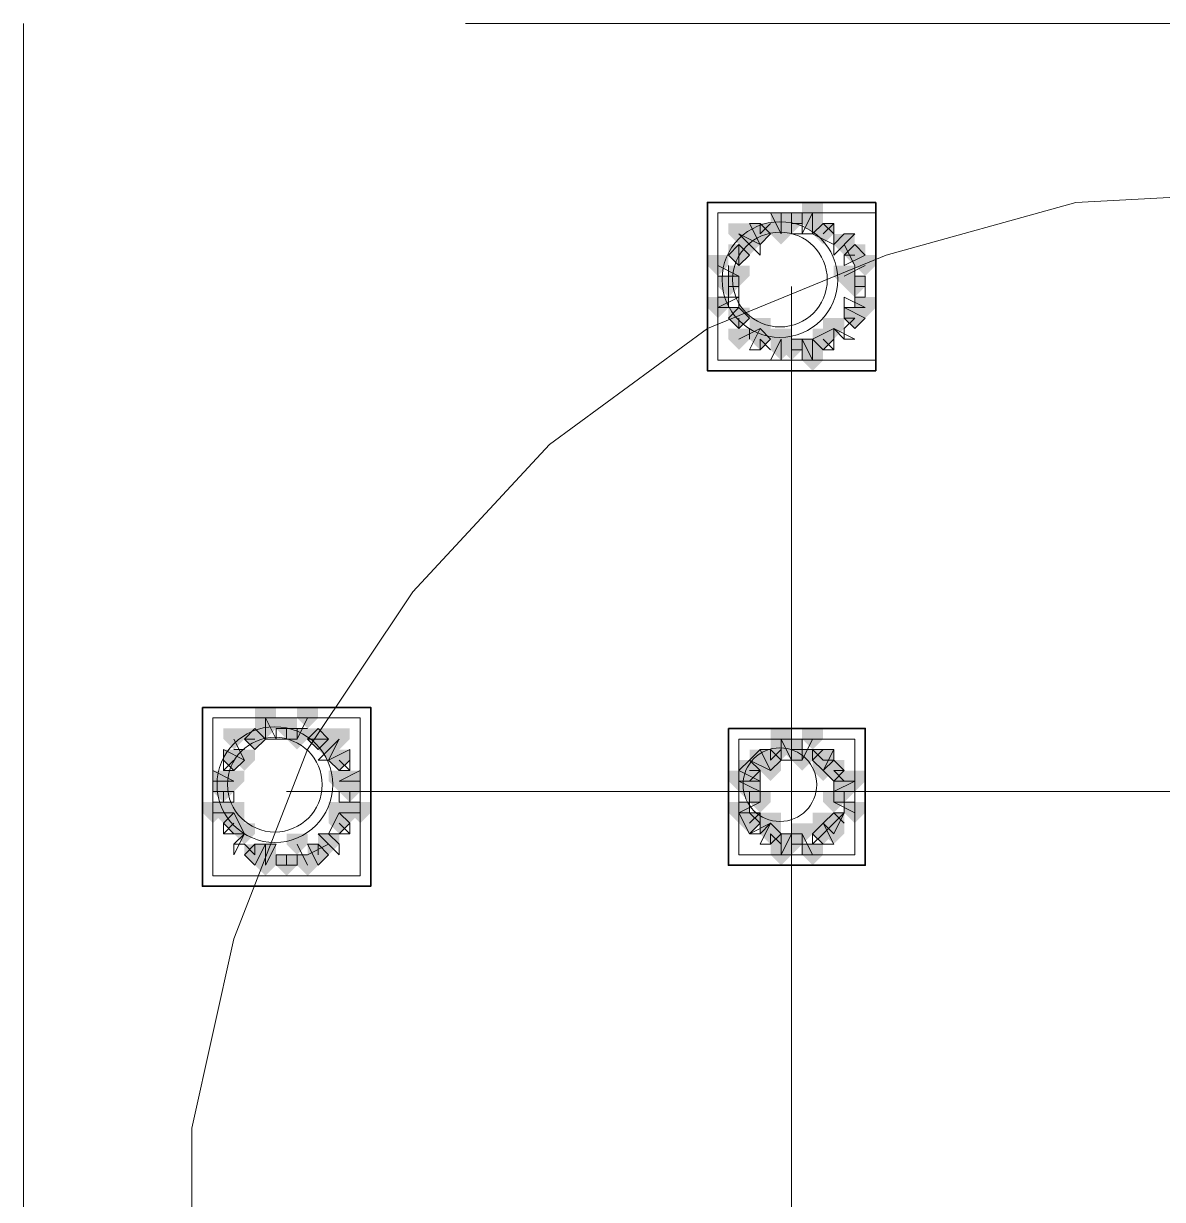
# Model space of a CAD drawing. Header units: millimetres. Extents: x 2315 to 4619, y 1334 to 1897.
# Drawn here: x 3703.05 to 3709.66, y 1554.84 to 1561.67 of the extents above; entities that cross this region are included whole.
import ezdxf

# ---------------------------------------------------------------- set-up
doc = ezdxf.new("R2010")
doc.units = ezdxf.units.MM
doc.linetypes.add('PDF_IMPORT', pattern=[1, 0.8, -0.2])
for name, color, linetype, true_color in [('PDF_10', 7, 'Continuous', 0x00b85c), ('PDF_AXIS', 7, 'Continuous', 0x00b85c), ('PDF_柱构件', 7, 'Continuous', 0x00b85c), ('PDF_转运站初步方案', 7, 'Continuous', 0x00b85c)]:
    doc.layers.add(name, color=color, linetype=linetype, true_color=true_color)
doc.layers.add('PDF_中心线层', color=1, linetype='Continuous')
doc.layers.add('PDF_粗实线层', color=7, linetype='Continuous')

msp = doc.modelspace()

# ---------------------------------------------------------------- hatches: boundary and pattern name
at = {"layer": 'PDF_10', "transparency": 33554559}
for points in [[(3707.5116, 1560.5703), (3707.4505, 1560.5703), (3707.4505, 1560.5093), (3707.5116, 1560.4482), (3707.5727, 1560.5093), (3707.5727, 1560.5703)], [(3707.5116, 1560.5703), (3707.4505, 1560.5703), (3707.4505, 1560.5093), (3707.5116, 1560.4482), (3707.5727, 1560.5093), (3707.5727, 1560.5703)], [(3707.3283, 1560.5093), (3707.2673, 1560.5093), (3707.2673, 1560.4482), (3707.3283, 1560.3871), (3707.3894, 1560.4482), (3707.3894, 1560.5093)], [(3707.3283, 1560.5093), (3707.2673, 1560.5093), (3707.2673, 1560.4482), (3707.3283, 1560.3871), (3707.3894, 1560.4482), (3707.3894, 1560.5093)], [(3707.6948, 1560.5093), (3707.6337, 1560.5093), (3707.6337, 1560.4482), (3707.6948, 1560.3871), (3707.7559, 1560.4482), (3707.7559, 1560.5093)], [(3707.6948, 1560.5093), (3707.6337, 1560.5093), (3707.6337, 1560.4482), (3707.6948, 1560.3871), (3707.7559, 1560.4482), (3707.7559, 1560.5093)], [(3707.2062, 1560.3871), (3707.1451, 1560.3871), (3707.1451, 1560.326), (3707.2062, 1560.2649), (3707.2673, 1560.326), (3707.2673, 1560.3871)], [(3707.2062, 1560.3871), (3707.1451, 1560.3871), (3707.1451, 1560.326), (3707.2062, 1560.2649), (3707.2673, 1560.326), (3707.2673, 1560.3871)], [(3707.2062, 1560.3871), (3707.1451, 1560.3871), (3707.1451, 1560.326), (3707.2062, 1560.2649), (3707.2673, 1560.326), (3707.2673, 1560.3871)], [(3707.8781, 1560.3871), (3707.817, 1560.3871), (3707.817, 1560.326), (3707.8781, 1560.2649), (3707.9391, 1560.326), (3707.9391, 1560.3871)], [(3707.8781, 1560.3871), (3707.817, 1560.3871), (3707.817, 1560.326), (3707.8781, 1560.2649), (3707.9391, 1560.326), (3707.9391, 1560.3871)], [(3707.1451, 1560.2039), (3707.084, 1560.2039), (3707.084, 1560.1428), (3707.1451, 1560.0817), (3707.2062, 1560.1428), (3707.2062, 1560.2039)], [(3707.1451, 1560.2039), (3707.084, 1560.2039), (3707.084, 1560.1428), (3707.1451, 1560.0817), (3707.2062, 1560.1428), (3707.2062, 1560.2039)], [(3707.8781, 1560.2039), (3707.817, 1560.2039), (3707.817, 1560.1428), (3707.8781, 1560.0817), (3707.9391, 1560.1428), (3707.9391, 1560.2039)], [(3707.8781, 1560.2039), (3707.817, 1560.2039), (3707.817, 1560.1428), (3707.8781, 1560.0817), (3707.9391, 1560.1428), (3707.9391, 1560.2039)], [(3707.2062, 1560.0206), (3707.1451, 1560.0206), (3707.1451, 1559.9595), (3707.2062, 1559.8985), (3707.2673, 1559.9595), (3707.2673, 1560.0206)], [(3707.2062, 1560.0206), (3707.1451, 1560.0206), (3707.1451, 1559.9595), (3707.2062, 1559.8985), (3707.2673, 1559.9595), (3707.2673, 1560.0206)], [(3707.2062, 1560.0206), (3707.1451, 1560.0206), (3707.1451, 1559.9595), (3707.2062, 1559.8985), (3707.2673, 1559.9595), (3707.2673, 1560.0206)], [(3707.8781, 1560.0206), (3707.817, 1560.0206), (3707.817, 1559.9595), (3707.8781, 1559.8985), (3707.9391, 1559.9595), (3707.9391, 1560.0206)], [(3707.8781, 1560.0206), (3707.817, 1560.0206), (3707.817, 1559.9595), (3707.8781, 1559.8985), (3707.9391, 1559.9595), (3707.9391, 1560.0206)], [(3707.3283, 1559.8985), (3707.2673, 1559.8985), (3707.2673, 1559.8374), (3707.3283, 1559.7763), (3707.3894, 1559.8374), (3707.3894, 1559.8985)], [(3707.3283, 1559.8985), (3707.2673, 1559.8985), (3707.2673, 1559.8374), (3707.3283, 1559.7763), (3707.3894, 1559.8374), (3707.3894, 1559.8985)], [(3707.6948, 1559.8985), (3707.6337, 1559.8985), (3707.6337, 1559.8374), (3707.6948, 1559.7763), (3707.7559, 1559.8374), (3707.7559, 1559.8985)], [(3707.6948, 1559.8985), (3707.6337, 1559.8985), (3707.6337, 1559.8374), (3707.6948, 1559.7763), (3707.7559, 1559.8374), (3707.7559, 1559.8985)], [(3707.5116, 1559.8374), (3707.4505, 1559.8374), (3707.4505, 1559.7763), (3707.5116, 1559.7152), (3707.5727, 1559.7763), (3707.5727, 1559.8374)], [(3707.5116, 1559.8374), (3707.4505, 1559.8374), (3707.4505, 1559.7763), (3707.5116, 1559.7152), (3707.5727, 1559.7763), (3707.5727, 1559.8374)], [(3704.5797, 1557.6385), (3704.5186, 1557.6385), (3704.5186, 1557.5774), (3704.5797, 1557.5163), (3704.6408, 1557.5774), (3704.6408, 1557.6385)], [(3704.5797, 1557.6385), (3704.5186, 1557.6385), (3704.5186, 1557.5774), (3704.5797, 1557.5163), (3704.6408, 1557.5774), (3704.6408, 1557.6385)], [(3704.3964, 1557.5774), (3704.3354, 1557.5774), (3704.3354, 1557.5163), (3704.3964, 1557.4552), (3704.4575, 1557.5163), (3704.4575, 1557.5774)], [(3704.3964, 1557.5774), (3704.3354, 1557.5774), (3704.3354, 1557.5163), (3704.3964, 1557.4552), (3704.4575, 1557.5163), (3704.4575, 1557.5774)], [(3704.3964, 1557.5774), (3704.3354, 1557.5774), (3704.3354, 1557.5163), (3704.3964, 1557.4552), (3704.4575, 1557.5163), (3704.4575, 1557.5774)], [(3704.7629, 1557.5774), (3704.7019, 1557.5774), (3704.7019, 1557.5163), (3704.7629, 1557.4552), (3704.824, 1557.5163), (3704.824, 1557.5774)], [(3704.7629, 1557.5774), (3704.7019, 1557.5774), (3704.7019, 1557.5163), (3704.7629, 1557.4552), (3704.824, 1557.5163), (3704.824, 1557.5774)], [(3704.7629, 1557.5774), (3704.7019, 1557.5774), (3704.7019, 1557.5163), (3704.7629, 1557.4552), (3704.824, 1557.5163), (3704.824, 1557.5774)], [(3707.5116, 1557.5163), (3707.4505, 1557.5163), (3707.4505, 1557.4552), (3707.5116, 1557.3941), (3707.5727, 1557.4552), (3707.5727, 1557.5163)], [(3707.5116, 1557.5163), (3707.4505, 1557.5163), (3707.4505, 1557.4552), (3707.5116, 1557.3941), (3707.5727, 1557.4552), (3707.5727, 1557.5163)], [(3704.2743, 1557.4552), (3704.2132, 1557.4552), (3704.2132, 1557.3941), (3704.2743, 1557.333), (3704.3354, 1557.3941), (3704.3354, 1557.4552)], [(3704.2743, 1557.4552), (3704.2132, 1557.4552), (3704.2132, 1557.3941), (3704.2743, 1557.333), (3704.3354, 1557.3941), (3704.3354, 1557.4552)], [(3704.8851, 1557.4552), (3704.824, 1557.4552), (3704.824, 1557.3941), (3704.8851, 1557.333), (3704.9462, 1557.3941), (3704.9462, 1557.4552)], [(3704.8851, 1557.4552), (3704.824, 1557.4552), (3704.824, 1557.3941), (3704.8851, 1557.333), (3704.9462, 1557.3941), (3704.9462, 1557.4552)], [(3707.3894, 1557.4552), (3707.3283, 1557.4552), (3707.3283, 1557.3941), (3707.3894, 1557.333), (3707.4505, 1557.3941), (3707.4505, 1557.4552)], [(3707.3894, 1557.4552), (3707.3283, 1557.4552), (3707.3283, 1557.3941), (3707.3894, 1557.333), (3707.4505, 1557.3941), (3707.4505, 1557.4552)], [(3707.6948, 1557.4552), (3707.6337, 1557.4552), (3707.6337, 1557.3941), (3707.6948, 1557.333), (3707.7559, 1557.3941), (3707.7559, 1557.4552)], [(3707.6948, 1557.4552), (3707.6337, 1557.4552), (3707.6337, 1557.3941), (3707.6948, 1557.333), (3707.7559, 1557.3941), (3707.7559, 1557.4552)], [(3707.2673, 1557.3941), (3707.2062, 1557.3941), (3707.2062, 1557.333), (3707.2673, 1557.272), (3707.3283, 1557.333), (3707.3283, 1557.3941)], [(3707.2673, 1557.3941), (3707.2062, 1557.3941), (3707.2062, 1557.333), (3707.2673, 1557.272), (3707.3283, 1557.333), (3707.3283, 1557.3941)], [(3707.7559, 1557.3941), (3707.6948, 1557.3941), (3707.6948, 1557.333), (3707.7559, 1557.272), (3707.817, 1557.333), (3707.817, 1557.3941)], [(3707.7559, 1557.3941), (3707.6948, 1557.3941), (3707.6948, 1557.333), (3707.7559, 1557.272), (3707.817, 1557.333), (3707.817, 1557.3941)], [(3704.2132, 1557.272), (3704.1521, 1557.272), (3704.1521, 1557.2109), (3704.2132, 1557.1498), (3704.2743, 1557.2109), (3704.2743, 1557.272)], [(3704.2132, 1557.272), (3704.1521, 1557.272), (3704.1521, 1557.2109), (3704.2132, 1557.1498), (3704.2743, 1557.2109), (3704.2743, 1557.272)], [(3704.9462, 1557.272), (3704.8851, 1557.272), (3704.8851, 1557.2109), (3704.9462, 1557.1498), (3705.0073, 1557.2109), (3705.0073, 1557.272)], [(3704.9462, 1557.272), (3704.8851, 1557.272), (3704.8851, 1557.2109), (3704.9462, 1557.1498), (3705.0073, 1557.2109), (3705.0073, 1557.272)], [(3704.9462, 1557.272), (3704.8851, 1557.272), (3704.8851, 1557.2109), (3704.9462, 1557.1498), (3705.0073, 1557.2109), (3705.0073, 1557.272)], [(3707.2673, 1557.272), (3707.2062, 1557.272), (3707.2062, 1557.2109), (3707.2673, 1557.1498), (3707.3283, 1557.2109), (3707.3283, 1557.272)], [(3707.2673, 1557.272), (3707.2062, 1557.272), (3707.2062, 1557.2109), (3707.2673, 1557.1498), (3707.3283, 1557.2109), (3707.3283, 1557.272)], [(3707.817, 1557.272), (3707.7559, 1557.272), (3707.7559, 1557.2109), (3707.817, 1557.1498), (3707.8781, 1557.2109), (3707.8781, 1557.272)], [(3707.817, 1557.272), (3707.7559, 1557.272), (3707.7559, 1557.2109), (3707.817, 1557.1498), (3707.8781, 1557.2109), (3707.8781, 1557.272)], [(3704.2743, 1557.0887), (3704.2132, 1557.0887), (3704.2132, 1557.0276), (3704.2743, 1556.9666), (3704.3354, 1557.0276), (3704.3354, 1557.0887)], [(3704.2743, 1557.0887), (3704.2132, 1557.0887), (3704.2132, 1557.0276), (3704.2743, 1556.9666), (3704.3354, 1557.0276), (3704.3354, 1557.0887)], [(3704.8851, 1557.0887), (3704.824, 1557.0887), (3704.824, 1557.0276), (3704.8851, 1556.9666), (3704.9462, 1557.0276), (3704.9462, 1557.0887)], [(3704.8851, 1557.0887), (3704.824, 1557.0887), (3704.824, 1557.0276), (3704.8851, 1556.9666), (3704.9462, 1557.0276), (3704.9462, 1557.0887)], [(3707.2673, 1557.0887), (3707.2062, 1557.0887), (3707.2062, 1557.0276), (3707.2673, 1556.9666), (3707.3283, 1557.0276), (3707.3283, 1557.0887)], [(3707.2673, 1557.0887), (3707.2062, 1557.0887), (3707.2062, 1557.0276), (3707.2673, 1556.9666), (3707.3283, 1557.0276), (3707.3283, 1557.0887)], [(3707.7559, 1557.0887), (3707.6948, 1557.0887), (3707.6948, 1557.0276), (3707.7559, 1556.9666), (3707.817, 1557.0276), (3707.817, 1557.0887)], [(3707.7559, 1557.0887), (3707.6948, 1557.0887), (3707.6948, 1557.0276), (3707.7559, 1556.9666), (3707.817, 1557.0276), (3707.817, 1557.0887)], [(3707.3894, 1557.0276), (3707.3283, 1557.0276), (3707.3283, 1556.9666), (3707.3894, 1556.9055), (3707.4505, 1556.9666), (3707.4505, 1557.0276)], [(3707.3894, 1557.0276), (3707.3283, 1557.0276), (3707.3283, 1556.9666), (3707.3894, 1556.9055), (3707.4505, 1556.9666), (3707.4505, 1557.0276)], [(3707.6948, 1557.0276), (3707.6337, 1557.0276), (3707.6337, 1556.9666), (3707.6948, 1556.9055), (3707.7559, 1556.9666), (3707.7559, 1557.0276)], [(3707.6948, 1557.0276), (3707.6337, 1557.0276), (3707.6337, 1556.9666), (3707.6948, 1556.9055), (3707.7559, 1556.9666), (3707.7559, 1557.0276)], [(3707.5116, 1556.9666), (3707.4505, 1556.9666), (3707.4505, 1556.9055), (3707.5116, 1556.8444), (3707.5727, 1556.9055), (3707.5727, 1556.9666)], [(3707.5116, 1556.9666), (3707.4505, 1556.9666), (3707.4505, 1556.9055), (3707.5116, 1556.8444), (3707.5727, 1556.9055), (3707.5727, 1556.9666)], [(3707.5116, 1556.9666), (3707.4505, 1556.9666), (3707.4505, 1556.9055), (3707.5116, 1556.8444), (3707.5727, 1556.9055), (3707.5727, 1556.9666)], [(3704.3964, 1556.9055), (3704.3354, 1556.9055), (3704.3354, 1556.8444), (3704.3964, 1556.7833), (3704.4575, 1556.8444), (3704.4575, 1556.9055)], [(3704.3964, 1556.9055), (3704.3354, 1556.9055), (3704.3354, 1556.8444), (3704.3964, 1556.7833), (3704.4575, 1556.8444), (3704.4575, 1556.9055)], [(3704.7629, 1556.9055), (3704.7019, 1556.9055), (3704.7019, 1556.8444), (3704.7629, 1556.7833), (3704.824, 1556.8444), (3704.824, 1556.9055)], [(3704.7629, 1556.9055), (3704.7019, 1556.9055), (3704.7019, 1556.8444), (3704.7629, 1556.7833), (3704.824, 1556.8444), (3704.824, 1556.9055)], [(3704.5797, 1556.8444), (3704.5186, 1556.8444), (3704.5186, 1556.7833), (3704.5797, 1556.7222), (3704.6408, 1556.7833), (3704.6408, 1556.8444)], [(3704.5797, 1556.8444), (3704.5186, 1556.8444), (3704.5186, 1556.7833), (3704.5797, 1556.7222), (3704.6408, 1556.7833), (3704.6408, 1556.8444)]]:
    msp.add_hatch(color=6, dxfattribs=at).paths.add_polyline_path(points)
at = {"layer": 'PDF_柱构件', "transparency": 33554559}
for points in [[(3707.6337, 1560.6314), (3707.5727, 1560.6314), (3707.5727, 1560.5703), (3707.6337, 1560.5093), (3707.6948, 1560.5703), (3707.6948, 1560.6314)], [(3707.4505, 1560.5703), (3707.3894, 1560.5703), (3707.3894, 1560.5093), (3707.4505, 1560.4482), (3707.5116, 1560.5093), (3707.5116, 1560.5703)], [(3707.6337, 1560.5703), (3707.5727, 1560.5703), (3707.5727, 1560.5093), (3707.6337, 1560.4482), (3707.6948, 1560.5093), (3707.6948, 1560.5703)], [(3707.2062, 1560.5093), (3707.1451, 1560.5093), (3707.1451, 1560.4482), (3707.2062, 1560.3871), (3707.2673, 1560.4482), (3707.2673, 1560.5093)], [(3707.4505, 1560.5093), (3707.3894, 1560.5093), (3707.3894, 1560.4482), (3707.4505, 1560.3871), (3707.5116, 1560.4482), (3707.5116, 1560.5093)], [(3707.2673, 1560.4482), (3707.2062, 1560.4482), (3707.2062, 1560.3871), (3707.2673, 1560.326), (3707.3283, 1560.3871), (3707.3283, 1560.4482)], [(3707.817, 1560.4482), (3707.7559, 1560.4482), (3707.7559, 1560.3871), (3707.817, 1560.326), (3707.8781, 1560.3871), (3707.8781, 1560.4482)], [(3707.084, 1560.326), (3707.0229, 1560.326), (3707.0229, 1560.2649), (3707.084, 1560.2039), (3707.1451, 1560.2649), (3707.1451, 1560.326)], [(3707.9391, 1560.326), (3707.8781, 1560.326), (3707.8781, 1560.2649), (3707.9391, 1560.2039), (3708.0002, 1560.2649), (3708.0002, 1560.326)], [(3707.2062, 1560.2649), (3707.1451, 1560.2649), (3707.1451, 1560.2039), (3707.2062, 1560.1428), (3707.2673, 1560.2039), (3707.2673, 1560.2649)], [(3707.817, 1560.2649), (3707.7559, 1560.2649), (3707.7559, 1560.2039), (3707.817, 1560.1428), (3707.8781, 1560.2039), (3707.8781, 1560.2649)], [(3707.084, 1560.0817), (3707.0229, 1560.0817), (3707.0229, 1560.0206), (3707.084, 1559.9595), (3707.1451, 1560.0206), (3707.1451, 1560.0817)], [(3707.9391, 1560.0817), (3707.8781, 1560.0817), (3707.8781, 1560.0206), (3707.9391, 1559.9595), (3708.0002, 1560.0206), (3708.0002, 1560.0817)], [(3707.3283, 1559.9595), (3707.2673, 1559.9595), (3707.2673, 1559.8985), (3707.3283, 1559.8374), (3707.3894, 1559.8985), (3707.3894, 1559.9595)], [(3707.7559, 1559.9595), (3707.6948, 1559.9595), (3707.6948, 1559.8985), (3707.7559, 1559.8374), (3707.817, 1559.8985), (3707.817, 1559.9595)], [(3707.2062, 1559.8985), (3707.1451, 1559.8985), (3707.1451, 1559.8374), (3707.2062, 1559.7763), (3707.2673, 1559.8374), (3707.2673, 1559.8985)], [(3707.4505, 1559.8985), (3707.3894, 1559.8985), (3707.3894, 1559.8374), (3707.4505, 1559.7763), (3707.5116, 1559.8374), (3707.5116, 1559.8985)], [(3707.4505, 1559.8374), (3707.3894, 1559.8374), (3707.3894, 1559.7763), (3707.4505, 1559.7152), (3707.5116, 1559.7763), (3707.5116, 1559.8374)], [(3707.6337, 1559.8374), (3707.5727, 1559.8374), (3707.5727, 1559.7763), (3707.6337, 1559.7152), (3707.6948, 1559.7763), (3707.6948, 1559.8374)], [(3707.6337, 1559.7763), (3707.5727, 1559.7763), (3707.5727, 1559.7152), (3707.6337, 1559.6541), (3707.6948, 1559.7152), (3707.6948, 1559.7763)], [(3704.4575, 1557.6995), (3704.3964, 1557.6995), (3704.3964, 1557.6385), (3704.4575, 1557.5774), (3704.5186, 1557.6385), (3704.5186, 1557.6995)], [(3704.7019, 1557.6995), (3704.6408, 1557.6995), (3704.6408, 1557.6385), (3704.7019, 1557.5774), (3704.7629, 1557.6385), (3704.7629, 1557.6995)], [(3704.4575, 1557.6385), (3704.3964, 1557.6385), (3704.3964, 1557.5774), (3704.4575, 1557.5163), (3704.5186, 1557.5774), (3704.5186, 1557.6385)], [(3704.2743, 1557.5774), (3704.2132, 1557.5774), (3704.2132, 1557.5163), (3704.2743, 1557.4552), (3704.3354, 1557.5163), (3704.3354, 1557.5774)], [(3704.6408, 1557.5774), (3704.5797, 1557.5774), (3704.5797, 1557.5163), (3704.6408, 1557.4552), (3704.7019, 1557.5163), (3704.7019, 1557.5774)], [(3704.8851, 1557.5774), (3704.824, 1557.5774), (3704.824, 1557.5163), (3704.8851, 1557.4552), (3704.9462, 1557.5163), (3704.9462, 1557.5774)], [(3707.4505, 1557.5774), (3707.3894, 1557.5774), (3707.3894, 1557.5163), (3707.4505, 1557.4552), (3707.5116, 1557.5163), (3707.5116, 1557.5774)], [(3707.6337, 1557.5774), (3707.5727, 1557.5774), (3707.5727, 1557.5163), (3707.6337, 1557.4552), (3707.6948, 1557.5163), (3707.6948, 1557.5774)], [(3704.824, 1557.5163), (3704.7629, 1557.5163), (3704.7629, 1557.4552), (3704.824, 1557.3941), (3704.8851, 1557.4552), (3704.8851, 1557.5163)], [(3707.4505, 1557.5163), (3707.3894, 1557.5163), (3707.3894, 1557.4552), (3707.4505, 1557.3941), (3707.5116, 1557.4552), (3707.5116, 1557.5163)], [(3704.3354, 1557.4552), (3704.2743, 1557.4552), (3704.2743, 1557.3941), (3704.3354, 1557.333), (3704.3964, 1557.3941), (3704.3964, 1557.4552)], [(3707.3283, 1557.4552), (3707.2673, 1557.4552), (3707.2673, 1557.3941), (3707.3283, 1557.333), (3707.3894, 1557.3941), (3707.3894, 1557.4552)], [(3707.5727, 1557.4552), (3707.5116, 1557.4552), (3707.5116, 1557.3941), (3707.5727, 1557.333), (3707.6337, 1557.3941), (3707.6337, 1557.4552)], [(3707.3894, 1557.3941), (3707.3283, 1557.3941), (3707.3283, 1557.333), (3707.3894, 1557.272), (3707.4505, 1557.333), (3707.4505, 1557.3941)], [(3707.6948, 1557.3941), (3707.6337, 1557.3941), (3707.6337, 1557.333), (3707.6948, 1557.272), (3707.7559, 1557.333), (3707.7559, 1557.3941)], [(3704.2132, 1557.333), (3704.1521, 1557.333), (3704.1521, 1557.272), (3704.2132, 1557.2109), (3704.2743, 1557.272), (3704.2743, 1557.333)], [(3704.2743, 1557.333), (3704.2132, 1557.333), (3704.2132, 1557.272), (3704.2743, 1557.2109), (3704.3354, 1557.272), (3704.3354, 1557.333)], [(3704.8851, 1557.333), (3704.824, 1557.333), (3704.824, 1557.272), (3704.8851, 1557.2109), (3704.9462, 1557.272), (3704.9462, 1557.333)], [(3704.9462, 1557.333), (3704.8851, 1557.333), (3704.8851, 1557.272), (3704.9462, 1557.2109), (3705.0073, 1557.272), (3705.0073, 1557.333)], [(3707.2062, 1557.333), (3707.1451, 1557.333), (3707.1451, 1557.272), (3707.2062, 1557.2109), (3707.2673, 1557.272), (3707.2673, 1557.333)], [(3707.2673, 1557.333), (3707.2062, 1557.333), (3707.2062, 1557.272), (3707.2673, 1557.2109), (3707.3283, 1557.272), (3707.3283, 1557.333)], [(3707.817, 1557.333), (3707.7559, 1557.333), (3707.7559, 1557.272), (3707.817, 1557.2109), (3707.8781, 1557.272), (3707.8781, 1557.333)], [(3707.8781, 1557.333), (3707.817, 1557.333), (3707.817, 1557.272), (3707.8781, 1557.2109), (3707.9391, 1557.272), (3707.9391, 1557.333)], [(3707.3283, 1557.2109), (3707.2673, 1557.2109), (3707.2673, 1557.1498), (3707.3283, 1557.0887), (3707.3894, 1557.1498), (3707.3894, 1557.2109)], [(3707.7559, 1557.2109), (3707.6948, 1557.2109), (3707.6948, 1557.1498), (3707.7559, 1557.0887), (3707.817, 1557.1498), (3707.817, 1557.2109)], [(3704.1521, 1557.1498), (3704.091, 1557.1498), (3704.091, 1557.0887), (3704.1521, 1557.0276), (3704.2132, 1557.0887), (3704.2132, 1557.1498)], [(3704.2132, 1557.1498), (3704.1521, 1557.1498), (3704.1521, 1557.0887), (3704.2132, 1557.0276), (3704.2743, 1557.0887), (3704.2743, 1557.1498)], [(3704.2743, 1557.1498), (3704.2132, 1557.1498), (3704.2132, 1557.0887), (3704.2743, 1557.0276), (3704.3354, 1557.0887), (3704.3354, 1557.1498)], [(3704.8851, 1557.1498), (3704.824, 1557.1498), (3704.824, 1557.0887), (3704.8851, 1557.0276), (3704.9462, 1557.0887), (3704.9462, 1557.1498)], [(3704.9462, 1557.1498), (3704.8851, 1557.1498), (3704.8851, 1557.0887), (3704.9462, 1557.0276), (3705.0073, 1557.0887), (3705.0073, 1557.1498)], [(3705.0073, 1557.1498), (3704.9462, 1557.1498), (3704.9462, 1557.0887), (3705.0073, 1557.0276), (3705.0683, 1557.0887), (3705.0683, 1557.1498)], [(3707.2062, 1557.1498), (3707.1451, 1557.1498), (3707.1451, 1557.0887), (3707.2062, 1557.0276), (3707.2673, 1557.0887), (3707.2673, 1557.1498)], [(3707.8781, 1557.1498), (3707.817, 1557.1498), (3707.817, 1557.0887), (3707.8781, 1557.0276), (3707.9391, 1557.0887), (3707.9391, 1557.1498)], [(3707.3894, 1557.0887), (3707.3283, 1557.0887), (3707.3283, 1557.0276), (3707.3894, 1556.9666), (3707.4505, 1557.0276), (3707.4505, 1557.0887)], [(3707.6948, 1557.0887), (3707.6337, 1557.0887), (3707.6337, 1557.0276), (3707.6948, 1556.9666), (3707.7559, 1557.0276), (3707.7559, 1557.0887)], [(3704.3354, 1557.0276), (3704.2743, 1557.0276), (3704.2743, 1556.9666), (3704.3354, 1556.9055), (3704.3964, 1556.9666), (3704.3964, 1557.0276)], [(3707.5727, 1557.0276), (3707.5116, 1557.0276), (3707.5116, 1556.9666), (3707.5727, 1556.9055), (3707.6337, 1556.9666), (3707.6337, 1557.0276)], [(3707.7559, 1557.0276), (3707.6948, 1557.0276), (3707.6948, 1556.9666), (3707.7559, 1556.9055), (3707.817, 1556.9666), (3707.817, 1557.0276)], [(3704.6408, 1556.9666), (3704.5797, 1556.9666), (3704.5797, 1556.9055), (3704.6408, 1556.8444), (3704.7019, 1556.9055), (3704.7019, 1556.9666)], [(3704.824, 1556.9666), (3704.7629, 1556.9666), (3704.7629, 1556.9055), (3704.824, 1556.8444), (3704.8851, 1556.9055), (3704.8851, 1556.9666)], [(3707.4505, 1556.9666), (3707.3894, 1556.9666), (3707.3894, 1556.9055), (3707.4505, 1556.8444), (3707.5116, 1556.9055), (3707.5116, 1556.9666)], [(3704.4575, 1556.9055), (3704.3964, 1556.9055), (3704.3964, 1556.8444), (3704.4575, 1556.7833), (3704.5186, 1556.8444), (3704.5186, 1556.9055)], [(3707.4505, 1556.9055), (3707.3894, 1556.9055), (3707.3894, 1556.8444), (3707.4505, 1556.7833), (3707.5116, 1556.8444), (3707.5116, 1556.9055)], [(3707.6337, 1556.9055), (3707.5727, 1556.9055), (3707.5727, 1556.8444), (3707.6337, 1556.7833), (3707.6948, 1556.8444), (3707.6948, 1556.9055)], [(3704.4575, 1556.8444), (3704.3964, 1556.8444), (3704.3964, 1556.7833), (3704.4575, 1556.7222), (3704.5186, 1556.7833), (3704.5186, 1556.8444)], [(3704.7019, 1556.8444), (3704.6408, 1556.8444), (3704.6408, 1556.7833), (3704.7019, 1556.7222), (3704.7629, 1556.7833), (3704.7629, 1556.8444)]]:
    msp.add_hatch(color=6, dxfattribs=at).paths.add_polyline_path(points)
at = {"layer": 'PDF_转运站初步方案', "transparency": 33554559}
for points in [[(3707.5116, 1560.5703), (3707.4505, 1560.5703), (3707.4505, 1560.5093), (3707.5116, 1560.4482), (3707.5727, 1560.5093), (3707.5727, 1560.5703)], [(3707.5116, 1560.5703), (3707.4505, 1560.5703), (3707.4505, 1560.5093), (3707.5116, 1560.4482), (3707.5727, 1560.5093), (3707.5727, 1560.5703)], [(3707.3283, 1560.5093), (3707.2673, 1560.5093), (3707.2673, 1560.4482), (3707.3283, 1560.3871), (3707.3894, 1560.4482), (3707.3894, 1560.5093)], [(3707.3283, 1560.5093), (3707.2673, 1560.5093), (3707.2673, 1560.4482), (3707.3283, 1560.3871), (3707.3894, 1560.4482), (3707.3894, 1560.5093)], [(3707.6948, 1560.5093), (3707.6337, 1560.5093), (3707.6337, 1560.4482), (3707.6948, 1560.3871), (3707.7559, 1560.4482), (3707.7559, 1560.5093)], [(3707.6948, 1560.5093), (3707.6337, 1560.5093), (3707.6337, 1560.4482), (3707.6948, 1560.3871), (3707.7559, 1560.4482), (3707.7559, 1560.5093)], [(3707.2062, 1560.3871), (3707.1451, 1560.3871), (3707.1451, 1560.326), (3707.2062, 1560.2649), (3707.2673, 1560.326), (3707.2673, 1560.3871)], [(3707.2062, 1560.3871), (3707.1451, 1560.3871), (3707.1451, 1560.326), (3707.2062, 1560.2649), (3707.2673, 1560.326), (3707.2673, 1560.3871)], [(3707.8781, 1560.3871), (3707.817, 1560.3871), (3707.817, 1560.326), (3707.8781, 1560.2649), (3707.9391, 1560.326), (3707.9391, 1560.3871)], [(3707.8781, 1560.3871), (3707.817, 1560.3871), (3707.817, 1560.326), (3707.8781, 1560.2649), (3707.9391, 1560.326), (3707.9391, 1560.3871)], [(3707.1451, 1560.2039), (3707.084, 1560.2039), (3707.084, 1560.1428), (3707.1451, 1560.0817), (3707.2062, 1560.1428), (3707.2062, 1560.2039)], [(3707.1451, 1560.2039), (3707.084, 1560.2039), (3707.084, 1560.1428), (3707.1451, 1560.0817), (3707.2062, 1560.1428), (3707.2062, 1560.2039)], [(3707.8781, 1560.2039), (3707.817, 1560.2039), (3707.817, 1560.1428), (3707.8781, 1560.0817), (3707.9391, 1560.1428), (3707.9391, 1560.2039)], [(3707.8781, 1560.2039), (3707.817, 1560.2039), (3707.817, 1560.1428), (3707.8781, 1560.0817), (3707.9391, 1560.1428), (3707.9391, 1560.2039)], [(3707.2062, 1560.0206), (3707.1451, 1560.0206), (3707.1451, 1559.9595), (3707.2062, 1559.8985), (3707.2673, 1559.9595), (3707.2673, 1560.0206)], [(3707.2062, 1560.0206), (3707.1451, 1560.0206), (3707.1451, 1559.9595), (3707.2062, 1559.8985), (3707.2673, 1559.9595), (3707.2673, 1560.0206)], [(3707.8781, 1560.0206), (3707.817, 1560.0206), (3707.817, 1559.9595), (3707.8781, 1559.8985), (3707.9391, 1559.9595), (3707.9391, 1560.0206)], [(3707.8781, 1560.0206), (3707.817, 1560.0206), (3707.817, 1559.9595), (3707.8781, 1559.8985), (3707.9391, 1559.9595), (3707.9391, 1560.0206)], [(3707.3283, 1559.8985), (3707.2673, 1559.8985), (3707.2673, 1559.8374), (3707.3283, 1559.7763), (3707.3894, 1559.8374), (3707.3894, 1559.8985)], [(3707.3283, 1559.8985), (3707.2673, 1559.8985), (3707.2673, 1559.8374), (3707.3283, 1559.7763), (3707.3894, 1559.8374), (3707.3894, 1559.8985)], [(3707.6948, 1559.8985), (3707.6337, 1559.8985), (3707.6337, 1559.8374), (3707.6948, 1559.7763), (3707.7559, 1559.8374), (3707.7559, 1559.8985)], [(3707.6948, 1559.8985), (3707.6337, 1559.8985), (3707.6337, 1559.8374), (3707.6948, 1559.7763), (3707.7559, 1559.8374), (3707.7559, 1559.8985)], [(3707.5116, 1559.8374), (3707.4505, 1559.8374), (3707.4505, 1559.7763), (3707.5116, 1559.7152), (3707.5727, 1559.7763), (3707.5727, 1559.8374)], [(3707.5116, 1559.8374), (3707.4505, 1559.8374), (3707.4505, 1559.7763), (3707.5116, 1559.7152), (3707.5727, 1559.7763), (3707.5727, 1559.8374)], [(3704.5797, 1557.6385), (3704.5186, 1557.6385), (3704.5186, 1557.5774), (3704.5797, 1557.5163), (3704.6408, 1557.5774), (3704.6408, 1557.6385)], [(3704.5797, 1557.6385), (3704.5186, 1557.6385), (3704.5186, 1557.5774), (3704.5797, 1557.5163), (3704.6408, 1557.5774), (3704.6408, 1557.6385)], [(3704.3964, 1557.5774), (3704.3354, 1557.5774), (3704.3354, 1557.5163), (3704.3964, 1557.4552), (3704.4575, 1557.5163), (3704.4575, 1557.5774)], [(3704.3964, 1557.5774), (3704.3354, 1557.5774), (3704.3354, 1557.5163), (3704.3964, 1557.4552), (3704.4575, 1557.5163), (3704.4575, 1557.5774)], [(3704.7629, 1557.5774), (3704.7019, 1557.5774), (3704.7019, 1557.5163), (3704.7629, 1557.4552), (3704.824, 1557.5163), (3704.824, 1557.5774)], [(3704.7629, 1557.5774), (3704.7019, 1557.5774), (3704.7019, 1557.5163), (3704.7629, 1557.4552), (3704.824, 1557.5163), (3704.824, 1557.5774)], [(3707.5116, 1557.5163), (3707.4505, 1557.5163), (3707.4505, 1557.4552), (3707.5116, 1557.3941), (3707.5727, 1557.4552), (3707.5727, 1557.5163)], [(3707.5116, 1557.5163), (3707.4505, 1557.5163), (3707.4505, 1557.4552), (3707.5116, 1557.3941), (3707.5727, 1557.4552), (3707.5727, 1557.5163)], [(3704.2743, 1557.4552), (3704.2132, 1557.4552), (3704.2132, 1557.3941), (3704.2743, 1557.333), (3704.3354, 1557.3941), (3704.3354, 1557.4552)], [(3704.2743, 1557.4552), (3704.2132, 1557.4552), (3704.2132, 1557.3941), (3704.2743, 1557.333), (3704.3354, 1557.3941), (3704.3354, 1557.4552)], [(3704.8851, 1557.4552), (3704.824, 1557.4552), (3704.824, 1557.3941), (3704.8851, 1557.333), (3704.9462, 1557.3941), (3704.9462, 1557.4552)], [(3704.8851, 1557.4552), (3704.824, 1557.4552), (3704.824, 1557.3941), (3704.8851, 1557.333), (3704.9462, 1557.3941), (3704.9462, 1557.4552)], [(3707.3894, 1557.4552), (3707.3283, 1557.4552), (3707.3283, 1557.3941), (3707.3894, 1557.333), (3707.4505, 1557.3941), (3707.4505, 1557.4552)], [(3707.3894, 1557.4552), (3707.3283, 1557.4552), (3707.3283, 1557.3941), (3707.3894, 1557.333), (3707.4505, 1557.3941), (3707.4505, 1557.4552)], [(3707.6948, 1557.4552), (3707.6337, 1557.4552), (3707.6337, 1557.3941), (3707.6948, 1557.333), (3707.7559, 1557.3941), (3707.7559, 1557.4552)], [(3707.6948, 1557.4552), (3707.6337, 1557.4552), (3707.6337, 1557.3941), (3707.6948, 1557.333), (3707.7559, 1557.3941), (3707.7559, 1557.4552)], [(3707.2673, 1557.3941), (3707.2062, 1557.3941), (3707.2062, 1557.333), (3707.2673, 1557.272), (3707.3283, 1557.333), (3707.3283, 1557.3941)], [(3707.2673, 1557.3941), (3707.2062, 1557.3941), (3707.2062, 1557.333), (3707.2673, 1557.272), (3707.3283, 1557.333), (3707.3283, 1557.3941)], [(3707.7559, 1557.3941), (3707.6948, 1557.3941), (3707.6948, 1557.333), (3707.7559, 1557.272), (3707.817, 1557.333), (3707.817, 1557.3941)], [(3707.7559, 1557.3941), (3707.6948, 1557.3941), (3707.6948, 1557.333), (3707.7559, 1557.272), (3707.817, 1557.333), (3707.817, 1557.3941)], [(3704.2132, 1557.272), (3704.1521, 1557.272), (3704.1521, 1557.2109), (3704.2132, 1557.1498), (3704.2743, 1557.2109), (3704.2743, 1557.272)], [(3704.2132, 1557.272), (3704.1521, 1557.272), (3704.1521, 1557.2109), (3704.2132, 1557.1498), (3704.2743, 1557.2109), (3704.2743, 1557.272)], [(3704.9462, 1557.272), (3704.8851, 1557.272), (3704.8851, 1557.2109), (3704.9462, 1557.1498), (3705.0073, 1557.2109), (3705.0073, 1557.272)], [(3704.9462, 1557.272), (3704.8851, 1557.272), (3704.8851, 1557.2109), (3704.9462, 1557.1498), (3705.0073, 1557.2109), (3705.0073, 1557.272)], [(3707.2673, 1557.272), (3707.2062, 1557.272), (3707.2062, 1557.2109), (3707.2673, 1557.1498), (3707.3283, 1557.2109), (3707.3283, 1557.272)], [(3707.2673, 1557.272), (3707.2062, 1557.272), (3707.2062, 1557.2109), (3707.2673, 1557.1498), (3707.3283, 1557.2109), (3707.3283, 1557.272)], [(3707.817, 1557.272), (3707.7559, 1557.272), (3707.7559, 1557.2109), (3707.817, 1557.1498), (3707.8781, 1557.2109), (3707.8781, 1557.272)], [(3707.817, 1557.272), (3707.7559, 1557.272), (3707.7559, 1557.2109), (3707.817, 1557.1498), (3707.8781, 1557.2109), (3707.8781, 1557.272)], [(3704.2743, 1557.0887), (3704.2132, 1557.0887), (3704.2132, 1557.0276), (3704.2743, 1556.9666), (3704.3354, 1557.0276), (3704.3354, 1557.0887)], [(3704.2743, 1557.0887), (3704.2132, 1557.0887), (3704.2132, 1557.0276), (3704.2743, 1556.9666), (3704.3354, 1557.0276), (3704.3354, 1557.0887)], [(3704.8851, 1557.0887), (3704.824, 1557.0887), (3704.824, 1557.0276), (3704.8851, 1556.9666), (3704.9462, 1557.0276), (3704.9462, 1557.0887)], [(3704.8851, 1557.0887), (3704.824, 1557.0887), (3704.824, 1557.0276), (3704.8851, 1556.9666), (3704.9462, 1557.0276), (3704.9462, 1557.0887)], [(3707.2673, 1557.0887), (3707.2062, 1557.0887), (3707.2062, 1557.0276), (3707.2673, 1556.9666), (3707.3283, 1557.0276), (3707.3283, 1557.0887)], [(3707.2673, 1557.0887), (3707.2062, 1557.0887), (3707.2062, 1557.0276), (3707.2673, 1556.9666), (3707.3283, 1557.0276), (3707.3283, 1557.0887)], [(3707.7559, 1557.0887), (3707.6948, 1557.0887), (3707.6948, 1557.0276), (3707.7559, 1556.9666), (3707.817, 1557.0276), (3707.817, 1557.0887)], [(3707.7559, 1557.0887), (3707.6948, 1557.0887), (3707.6948, 1557.0276), (3707.7559, 1556.9666), (3707.817, 1557.0276), (3707.817, 1557.0887)], [(3707.3894, 1557.0276), (3707.3283, 1557.0276), (3707.3283, 1556.9666), (3707.3894, 1556.9055), (3707.4505, 1556.9666), (3707.4505, 1557.0276)], [(3707.3894, 1557.0276), (3707.3283, 1557.0276), (3707.3283, 1556.9666), (3707.3894, 1556.9055), (3707.4505, 1556.9666), (3707.4505, 1557.0276)], [(3707.6948, 1557.0276), (3707.6337, 1557.0276), (3707.6337, 1556.9666), (3707.6948, 1556.9055), (3707.7559, 1556.9666), (3707.7559, 1557.0276)], [(3707.6948, 1557.0276), (3707.6337, 1557.0276), (3707.6337, 1556.9666), (3707.6948, 1556.9055), (3707.7559, 1556.9666), (3707.7559, 1557.0276)], [(3707.5116, 1556.9666), (3707.4505, 1556.9666), (3707.4505, 1556.9055), (3707.5116, 1556.8444), (3707.5727, 1556.9055), (3707.5727, 1556.9666)], [(3707.5116, 1556.9666), (3707.4505, 1556.9666), (3707.4505, 1556.9055), (3707.5116, 1556.8444), (3707.5727, 1556.9055), (3707.5727, 1556.9666)], [(3704.3964, 1556.9055), (3704.3354, 1556.9055), (3704.3354, 1556.8444), (3704.3964, 1556.7833), (3704.4575, 1556.8444), (3704.4575, 1556.9055)], [(3704.3964, 1556.9055), (3704.3354, 1556.9055), (3704.3354, 1556.8444), (3704.3964, 1556.7833), (3704.4575, 1556.8444), (3704.4575, 1556.9055)], [(3704.7629, 1556.9055), (3704.7019, 1556.9055), (3704.7019, 1556.8444), (3704.7629, 1556.7833), (3704.824, 1556.8444), (3704.824, 1556.9055)], [(3704.7629, 1556.9055), (3704.7019, 1556.9055), (3704.7019, 1556.8444), (3704.7629, 1556.7833), (3704.824, 1556.8444), (3704.824, 1556.9055)], [(3704.5797, 1556.8444), (3704.5186, 1556.8444), (3704.5186, 1556.7833), (3704.5797, 1556.7222), (3704.6408, 1556.7833), (3704.6408, 1556.8444)], [(3704.5797, 1556.8444), (3704.5186, 1556.8444), (3704.5186, 1556.7833), (3704.5797, 1556.7222), (3704.6408, 1556.7833), (3704.6408, 1556.8444)]]:
    msp.add_hatch(color=6, dxfattribs=at).paths.add_polyline_path(points)

# ---------------------------------------------------------------- linework, layer by layer
at = {"layer": 'PDF_10', "color": 6, "lineweight": 18}
for points in [[(3707.5727, 1560.5093), (3707.5116, 1560.5093), (3707.5116, 1560.5703)], [(3707.3894, 1560.5093), (3707.3283, 1560.4482), (3707.3283, 1560.5093)], [(3707.7559, 1560.4482), (3707.6948, 1560.5093)], [(3707.6948, 1560.4482), (3707.7559, 1560.5093)], [(3707.2062, 1560.3871), (3707.2062, 1560.2649)], [(3707.8781, 1560.2649), (3707.817, 1560.3871)], [(3707.817, 1560.326), (3707.8781, 1560.326)], [(3707.1451, 1560.2039), (3707.1451, 1560.0817)], [(3707.2062, 1560.1428), (3707.1451, 1560.1428)], [(3707.8781, 1560.0817), (3707.8781, 1560.2039)], [(3707.8781, 1560.1428), (3707.9391, 1560.1428)], [(3707.2062, 1559.9595), (3707.2062, 1559.8985)], [(3707.817, 1559.8985), (3707.8781, 1559.9595), (3707.817, 1559.9595)], [(3707.3283, 1559.7763), (3707.3283, 1559.8374), (3707.3894, 1559.7763)], [(3707.6948, 1559.7763), (3707.7559, 1559.8374)], [(3707.6948, 1559.8374), (3707.7559, 1559.7763)], [(3707.5116, 1559.7152), (3707.5116, 1559.7763), (3707.5727, 1559.7763)], [(3704.5186, 1557.5774), (3704.6408, 1557.5774)], [(3704.5797, 1557.5163), (3704.5797, 1557.5774)], [(3704.3354, 1557.5163), (3704.3964, 1557.5163)], [(3704.7019, 1557.5163), (3704.824, 1557.5163)], [(3707.5116, 1557.5163), (3707.5116, 1557.4552), (3707.5727, 1557.4552)], [(3707.3894, 1557.4552), (3707.3894, 1557.3941), (3707.4505, 1557.4552)], [(3707.6337, 1557.4552), (3707.6948, 1557.3941)], [(3707.6337, 1557.3941), (3707.6948, 1557.4552)], [(3704.2132, 1557.333), (3704.2743, 1557.3941)], [(3704.2743, 1557.333), (3704.2132, 1557.3941)], [(3704.8851, 1557.3941), (3704.9462, 1557.333)], [(3704.8851, 1557.333), (3704.9462, 1557.3941)], [(3707.2673, 1557.272), (3707.3283, 1557.333), (3707.2673, 1557.333)], [(3707.817, 1557.333), (3707.7559, 1557.333), (3707.817, 1557.272)], [(3704.2132, 1557.1498), (3704.2132, 1557.2109), (3704.1521, 1557.2109)], [(3704.9462, 1557.2109), (3704.9462, 1557.1498)], [(3707.2673, 1557.1498), (3707.2673, 1557.2109), (3707.2062, 1557.2109)], [(3707.7559, 1557.2109), (3707.817, 1557.2109), (3707.817, 1557.1498)], [(3707.3283, 1557.0276), (3707.2673, 1557.0887)], [(3707.3283, 1557.0887), (3707.2673, 1557.0276)], [(3707.817, 1557.0887), (3707.7559, 1557.0276)], [(3707.7559, 1557.0887), (3707.817, 1557.0276)], [(3704.2743, 1556.9666), (3704.2132, 1557.0276)], [(3704.2743, 1557.0276), (3704.2132, 1556.9666)], [(3704.9462, 1557.0276), (3704.8851, 1556.9666)], [(3704.8851, 1557.0276), (3704.9462, 1556.9666)], [(3707.4505, 1556.9055), (3707.3894, 1556.9666), (3707.3894, 1556.9055)], [(3707.6948, 1556.9666), (3707.6337, 1556.9055)], [(3707.6337, 1556.9666), (3707.6948, 1556.9055)], [(3704.3964, 1556.9055), (3704.3964, 1556.8444), (3704.3354, 1556.9055)], [(3704.824, 1556.9055), (3704.7019, 1556.8444)], [(3704.7629, 1556.9055), (3704.7629, 1556.8444)], [(3707.5727, 1556.9055), (3707.5116, 1556.9055)], [(3704.5797, 1556.8444), (3704.5797, 1556.7833)], [(3704.6408, 1556.7833), (3704.5186, 1556.7833)]]:
    msp.add_lwpolyline(points, dxfattribs=at)
at = {"layer": 'PDF_AXIS', "color": 6, "lineweight": 18}
for points in [[(3708.0002, 1560.5703), (3708.0002, 1559.7152), (3707.084, 1559.7152), (3707.084, 1560.5703)], [(3704.1521, 1557.6385), (3704.1521, 1556.7222), (3705.0073, 1556.7222), (3705.0073, 1557.6385)], [(3707.2062, 1557.5163), (3707.2062, 1556.8444), (3707.8781, 1556.8444), (3707.8781, 1557.5163)]]:
    msp.add_lwpolyline(points, close=True, dxfattribs=at)
at = {"layer": 'PDF_中心线层', "color": 5, "linetype": 'PDF_IMPORT', "lineweight": 18, "ltscale": 14.048656}
msp.add_lwpolyline([(3703.0527, 1534.672), (3773.0516, 1534.672), (3773.0516, 1561.6698), (3703.0527, 1561.6698), (3703.0527, 1534.672)], dxfattribs=at)
at = {"layer": 'PDF_中心线层', "color": 6, "lineweight": 18}
for points in [[(3704.03, 1554.7066), (3704.03, 1555.2563), (3704.2743, 1556.3557), (3704.7019, 1557.4552), (3705.3127, 1558.3714), (3706.1067, 1559.2266), (3707.0229, 1559.8985), (3708.0613, 1560.326), (3709.1608, 1560.6314), (3710.3213, 1560.6925), (3711.4208, 1560.5093), (3712.5202, 1560.1428), (3713.07, 1559.8374)], [(3707.5116, 1549.2093), (3707.5116, 1560.1428)], [(3704.5797, 1557.2109), (3715.5132, 1557.2109)]]:
    msp.add_lwpolyline(points, dxfattribs=at)
at = {"layer": 'PDF_柱构件', "color": 6, "lineweight": 18}
for points in [[(3707.4505, 1560.5703), (3707.4505, 1560.4482), (3707.3894, 1560.5703)], [(3707.5727, 1560.4482), (3707.5116, 1560.4482), (3707.5116, 1560.5703), (3707.5727, 1560.5703)], [(3707.6337, 1560.5703), (3707.6337, 1560.4482), (3707.5727, 1560.4482)], [(3707.3894, 1560.4482), (3707.3283, 1560.3871), (3707.2673, 1560.5093), (3707.3283, 1560.5093)], [(3707.7559, 1560.3871), (3707.6337, 1560.4482), (3707.6948, 1560.5093), (3707.7559, 1560.5093)], [(3707.2062, 1560.4482), (3707.3283, 1560.3871), (3707.3283, 1560.326)], [(3707.8781, 1560.4482), (3707.7559, 1560.326), (3707.7559, 1560.3871), (3707.817, 1560.4482)], [(3707.2673, 1560.326), (3707.2062, 1560.2649), (3707.1451, 1560.326), (3707.2062, 1560.3871)], [(3707.817, 1560.2649), (3707.817, 1560.326), (3707.8781, 1560.3871), (3707.9391, 1560.326)], [(3707.084, 1560.2649), (3707.2062, 1560.2039)], [(3707.9391, 1560.2649), (3707.817, 1560.2039)], [(3707.2062, 1560.2039), (3707.2062, 1560.0817), (3707.084, 1560.0817), (3707.084, 1560.2039)], [(3707.8781, 1560.0817), (3707.8781, 1560.2039), (3707.9391, 1560.2039), (3707.9391, 1560.0817)], [(3707.084, 1560.0206), (3707.2062, 1560.0817), (3707.2062, 1560.0206)], [(3707.9391, 1560.0206), (3707.817, 1560.0206), (3707.817, 1560.0817)], [(3707.2062, 1560.0206), (3707.2673, 1559.9595), (3707.2062, 1559.8985), (3707.1451, 1559.9595)], [(3707.817, 1559.9595), (3707.817, 1560.0206), (3707.9391, 1559.9595), (3707.8781, 1559.8985)], [(3707.2062, 1559.8374), (3707.3283, 1559.8985)], [(3707.3283, 1559.8985), (3707.3894, 1559.8374), (3707.3283, 1559.7763), (3707.2673, 1559.7763)], [(3707.6337, 1559.8374), (3707.7559, 1559.8985), (3707.7559, 1559.7763), (3707.6948, 1559.7763)], [(3707.3894, 1559.7152), (3707.4505, 1559.8374), (3707.4505, 1559.7152)], [(3707.5116, 1559.8374), (3707.5727, 1559.8374), (3707.5727, 1559.7152), (3707.5116, 1559.7152)], [(3707.6337, 1559.7152), (3707.5727, 1559.8374), (3707.6337, 1559.8374)], [(3704.4575, 1557.6385), (3704.4575, 1557.5163), (3704.5186, 1557.5163)], [(3704.7019, 1557.6385), (3704.6408, 1557.5163)], [(3704.3964, 1557.4552), (3704.4575, 1557.5163), (3704.3964, 1557.5774), (3704.3354, 1557.5163)], [(3704.5186, 1557.5163), (3704.6408, 1557.5163), (3704.6408, 1557.5774), (3704.5186, 1557.5774)], [(3704.7019, 1557.5163), (3704.7629, 1557.4552), (3704.824, 1557.5163), (3704.7629, 1557.5774)], [(3704.2743, 1557.5163), (3704.3354, 1557.3941)], [(3704.8851, 1557.5163), (3704.7629, 1557.3941), (3704.824, 1557.3941)], [(3707.4505, 1557.5163), (3707.4505, 1557.3941), (3707.5116, 1557.3941)], [(3707.5116, 1557.3941), (3707.5727, 1557.3941), (3707.5727, 1557.5163), (3707.5116, 1557.5163)], [(3707.6337, 1557.5163), (3707.5727, 1557.3941)], [(3704.2743, 1557.333), (3704.3354, 1557.3941), (3704.2132, 1557.4552), (3704.2132, 1557.333)], [(3704.824, 1557.3941), (3704.8851, 1557.333), (3704.9462, 1557.333), (3704.9462, 1557.4552)], [(3707.2673, 1557.3941), (3707.3894, 1557.333), (3707.3283, 1557.4552)], [(3707.3894, 1557.333), (3707.4505, 1557.3941), (3707.3894, 1557.4552), (3707.3283, 1557.4552)], [(3707.6337, 1557.3941), (3707.6948, 1557.333), (3707.7559, 1557.4552), (3707.6337, 1557.4552)], [(3707.7559, 1557.4552), (3707.6948, 1557.333), (3707.7559, 1557.3941)], [(3707.3283, 1557.272), (3707.3283, 1557.333), (3707.2673, 1557.3941), (3707.2062, 1557.333)], [(3707.6948, 1557.333), (3707.7559, 1557.272), (3707.817, 1557.333), (3707.7559, 1557.3941)], [(3704.1521, 1557.272), (3704.2743, 1557.272), (3704.1521, 1557.333)], [(3705.0073, 1557.333), (3704.8851, 1557.272), (3705.0073, 1557.272)], [(3707.2062, 1557.272), (3707.3283, 1557.2109), (3707.3283, 1557.272)], [(3707.8781, 1557.272), (3707.7559, 1557.272), (3707.7559, 1557.2109)], [(3704.2743, 1557.1498), (3704.2743, 1557.2109), (3704.1521, 1557.2109), (3704.1521, 1557.1498)], [(3704.8851, 1557.2109), (3704.8851, 1557.1498), (3705.0073, 1557.1498), (3705.0073, 1557.2109)], [(3707.3283, 1557.1498), (3707.3283, 1557.2109), (3707.2062, 1557.2109), (3707.2062, 1557.1498)], [(3707.7559, 1557.2109), (3707.7559, 1557.1498), (3707.8781, 1557.1498), (3707.8781, 1557.2109)], [(3707.2062, 1557.0887), (3707.3283, 1557.1498)], [(3707.8781, 1557.0887), (3707.7559, 1557.1498)], [(3704.1521, 1557.0887), (3704.2743, 1557.0887)], [(3704.3354, 1556.9666), (3704.2743, 1557.0887), (3704.2132, 1557.0276), (3704.2132, 1556.9666)], [(3704.8851, 1557.0887), (3704.824, 1556.9666), (3704.9462, 1556.9666), (3704.9462, 1557.0276)], [(3705.0073, 1557.0887), (3704.8851, 1557.0887)], [(3707.3283, 1557.0276), (3707.3283, 1557.0887), (3707.2062, 1557.0887), (3707.2673, 1556.9666)], [(3707.7559, 1557.0887), (3707.6948, 1557.0276), (3707.7559, 1556.9666), (3707.817, 1557.0887)], [(3707.4505, 1556.9666), (3707.3894, 1557.0276), (3707.3283, 1556.9055), (3707.3894, 1556.9055)], [(3707.6948, 1557.0276), (3707.6337, 1556.9666), (3707.6337, 1556.9055), (3707.7559, 1556.9055)], [(3707.7559, 1556.9666), (3707.6948, 1557.0276)], [(3704.2743, 1556.8444), (3704.3354, 1556.9666), (3704.2743, 1556.9055)], [(3704.8851, 1556.9055), (3704.824, 1556.9666), (3704.7629, 1556.9666), (3704.8851, 1556.8444)], [(3707.4505, 1556.8444), (3707.5116, 1556.9666), (3707.4505, 1556.9666)], [(3707.5727, 1556.9666), (3707.5116, 1556.9666), (3707.5116, 1556.8444), (3707.5727, 1556.8444)], [(3707.6337, 1556.8444), (3707.5727, 1556.9666)], [(3704.4575, 1556.9055), (3704.3964, 1556.9055), (3704.3354, 1556.8444), (3704.3964, 1556.7833)], [(3704.4575, 1556.7833), (3704.5186, 1556.9055), (3704.4575, 1556.9055)], [(3704.7019, 1556.7833), (3704.6408, 1556.9055)], [(3704.7629, 1556.9055), (3704.7019, 1556.9055), (3704.7629, 1556.7833), (3704.824, 1556.8444)], [(3704.6408, 1556.8444), (3704.5186, 1556.8444), (3704.5186, 1556.7833), (3704.6408, 1556.7833)]]:
    msp.add_lwpolyline(points, close=True, dxfattribs=at)
for points in [[(3707.1451, 1560.2649), (3707.1451, 1560.2039)], [(3707.8781, 1560.2039), (3707.8781, 1560.2649)], [(3707.1451, 1560.0817), (3707.1451, 1560.0206)], [(3707.8781, 1560.0206), (3707.8781, 1560.0817)], [(3707.2673, 1559.8985), (3707.2673, 1559.8374)], [(3707.817, 1559.8374), (3707.7559, 1559.8985), (3707.8781, 1559.8374), (3707.817, 1559.8374), (3707.817, 1559.8985)], [(3704.6408, 1557.5774), (3704.7019, 1557.5774)], [(3704.2743, 1557.4552), (3704.3354, 1557.4552)], [(3707.5727, 1557.4552), (3707.6337, 1557.4552)], [(3707.6948, 1557.3941), (3707.7559, 1557.3941)], [(3707.2673, 1557.0887), (3707.2673, 1557.1498)], [(3707.817, 1557.1498), (3707.817, 1557.0887)], [(3707.3283, 1556.9666), (3707.3894, 1557.0276), (3707.2673, 1556.9666), (3707.3283, 1556.9666), (3707.3283, 1557.0276)], [(3707.7559, 1557.0276), (3707.6948, 1556.9666)], [(3704.3354, 1556.9055), (3704.2743, 1556.9055)], [(3707.6337, 1556.9055), (3707.5727, 1556.9055)], [(3704.7019, 1556.8444), (3704.6408, 1556.8444)]]:
    msp.add_lwpolyline(points, dxfattribs=at)
at = {"layer": 'PDF_粗实线层', "color": 6, "lineweight": 35}
for points in [[(3708.0002, 1560.6314), (3708.0002, 1559.6541), (3707.0229, 1559.6541), (3707.0229, 1560.6314)], [(3704.091, 1557.6995), (3704.091, 1556.6612), (3705.0683, 1556.6612), (3705.0683, 1557.6995)], [(3707.1451, 1557.5774), (3707.9391, 1557.5774), (3707.9391, 1556.7833), (3707.1451, 1556.7833)]]:
    msp.add_lwpolyline(points, close=True, dxfattribs=at)
at = {"layer": 'PDF_转运站初步方案', "color": 6, "lineweight": 18}
for centre, radius in [((3707.4438, 1560.1834), 0.3359), ((3707.4438, 1560.1834), 0.2749), ((3704.5118, 1557.2514), 0.3359), ((3704.5118, 1557.2514), 0.2749), ((3707.4438, 1557.2514), 0.2138), ((3707.4438, 1557.2514), 0.2138)]:
    msp.add_circle(centre, radius, dxfattribs=at)

doc.saveas('drawing.dxf')
